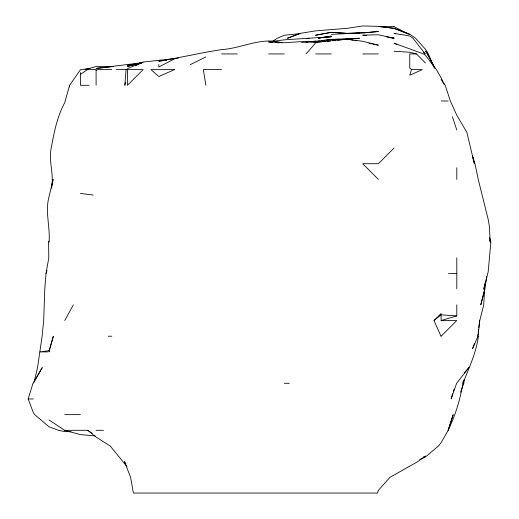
<?xml version="1.0" encoding="UTF-8"?>
<svg xmlns="http://www.w3.org/2000/svg" width="519" height="519" viewBox="0 0 519 519"><rect width="100%" height="100%" fill="white"/><g stroke="black" fill="none" stroke-linecap="round" stroke-linejoin="round"><path stroke-width="0.78" d="M126.085 69.611L124.858 85.298L125.358 82.158M49.045 241.16L48.591 242.126L48.799 257.807L46.022 273.494L44.757 289.174L43.7 320.541L42.11 336.221L37.556 367.588L34.377 380.92M464.194 379.35L463.863 383.269L460.515 392.234M69.52 86.868L69.663 85.298M477.727 336.221L478.018 333.866M478.213 332.303L478.602 329.163M478.797 327.599L479.679 320.541M486.673 276.627L484.934 289.174L480.795 304.854L484.623 289.174L483.747 304.854L479.764 320.541L478.038 336.221L472.485 348.846L474.398 343.649M419.793 459.49L425.437 456.98L438.451 446.003L441.118 442.616L448.169 430.316L453.171 414.636L448.124 430.316C455.663 414.72 460.71 398.041 463.279 380.92M51.31 188.021C54.501 174.773 48.358 161.48 51.193 148.025C54.093 132.488 57.064 116.71 64.726 102.691L69.598 85.298L80.413 69.754L89.962 68.43M51.53 188.021L53.12 179.392L49.045 196.636C44.894 211.72 50.356 226.855 49.045 242.126M485.129 282.9L483.812 289.174L488.165 271.924L490.844 242.126L489.605 237.689M478.382 336.221C476.247 352.816 469.007 367.893 462.942 383.269M452.672 393.726L451.128 398.955L456.636 383.269L468.865 367.588L464.343 372.94M453.334 391.488L453.995 389.244M49.045 350.662L53.36 336.221L49.045 351.901L49.045 350.662L39.937 351.901L47.664 351.901M70.999 431.73L64.726 431.594L58.563 430.316L49.045 426.832L34.695 414.636L33.365 412.676L28.156 398.955L32.989 383.269L33.365 383.269M46.074 273.494L46.989 270.548M411.515 69.611L409.751 75.236L422.336 69.611L411.515 69.611L409.751 67.866L409.751 53.931L416.452 53.931L425.437 62.987M64.726 320.541L73.361 304.854M33.754 382.587L42.279 367.588L33.365 382.691M306.106 53.931L315.656 42.915M394.07 148.025L378.383 163.712L362.703 163.712L378.383 179.392M440.981 336.221L434.014 320.541L441.118 313.444M441.118 336.221L456.798 320.541L441.118 320.541L441.118 314.799L456.798 315.902L456.798 304.854M434.014 320.541L441.118 314.799M271.93 41.896L277.243 38.25L284.289 35.253L299.969 33.625L287.422 38.25L299.969 33.404L315.656 30.861L347.023 28.344L362.703 25.95L378.383 26.378L394.07 28.337L409.751 34.189L415.563 38.25L425.437 49.24L428.383 53.931L433.936 67.373M80.413 74.431L87.452 69.611L96.093 69.611L96.093 85.298M423.322 457.194L425.437 456.071L417.685 461.683L389.918 477.37L378.383 490.299L377.495 493.05L133.389 493.05L130.619 477.37L124.482 461.683L125.974 464.375M174.507 58.848L158.827 67.009L158.827 64.512M190.194 64.687L205.874 56.941M135.303 65.803L143.147 62.059L178.432 58.141M96.093 70.318L97.708 69.611L111.78 69.611M127.46 68.605L143.147 62.059L127.46 66.438L141.577 62.87L127.46 65.394L141.577 62.767L96.093 68.417L110.995 66.834M441.118 320.541L456.798 315.902M307.566 38.666L309.09 38.25L306.807 38.704M88.211 69.053L85.051 69.611L96.093 66.516L113.343 66.672M318.906 38.127L320.457 37.881M322.014 37.628L331.336 36.148L318.458 38.134M311.737 41.76L331.336 39.399L359.518 38.25L354.049 38.672M318.004 41.273L319.574 41.053M321.929 40.722L324.278 40.391M325.848 40.171L331.336 39.399L339.964 39.295M272.527 41.39L284.289 39.833L331.336 36.765L323.318 37.64M306.242 42.331L307.812 42.136M310.952 41.741L315.656 41.157L301.539 42.24M332.906 40.716L335.255 40.45M337.61 40.19L347.023 39.139L362.703 41.286L378.383 45.185L368.977 43.2M318.504 38.159L320.106 37.984M163.53 60.645L158.827 61.158C179.84 57.778 200.503 52.802 221.555 49.597C241.867 48.475 261.537 36.479 281.934 42.882M165.1 60.476L166.664 60.301M363.488 32.937L367.407 32.561M368.977 32.405L378.383 31.503L362.703 32.846L331.336 34.358M325.848 41.397L314.086 42.337M327.418 41.248L330.551 40.962M347.023 39.21L352.485 38.789M362.703 32.846L347.023 33.359L331.336 32.314L315.656 35.221L331.336 32.314L347.023 33.372L359.57 33.08M343.098 39.256L344.668 39.243M221.555 53.931L237.241 53.931M268.602 53.931L284.289 53.931M315.656 53.931L331.336 53.931M362.703 53.931L378.383 53.931M116.178 69.611L143.147 69.611L127.46 85.298L127.46 69.611M221.555 69.611L203.318 69.611L205.874 85.298M89.054 85.298L80.413 85.298L80.413 72.537M441.254 100.978L448.221 100.978M448.513 273.494L456.798 273.494M108.348 336.221L111.78 336.221M284.289 383.269L289.368 383.269M28.156 398.955L33.365 398.955M64.726 414.636L80.413 414.636M92.252 433.391L87.769 430.316L64.628 430.316L49.045 419.929M96.093 430.316L103.469 430.316M394.07 51.225L409.751 52.237L416.452 53.931M272.527 42.286L268.602 41.948L284.289 42.727L299.969 41.715L315.656 42.337L347.023 39.139L353.296 40.235M275.66 42.558L278.8 42.824M95.314 435.954L80.413 434.617L64.726 430.361M366.622 35.519L362.703 35.149L378.383 34.767L394.07 38.25L388.582 37.439L394.07 37.881L386.227 36.914M80.413 193.418L93.284 195.079M354.86 40.508L356.43 40.787M395.517 33.91L394.07 33.404L409.751 35.98L413.001 38.25L425.204 53.931L423.491 52.322M396.918 44.485L394.07 43.174L423.523 53.931L425.437 55.274L436.369 69.611L441.118 77.856L444.212 84.623M87.769 430.316L96.093 437.089L110.21 446.003L126.921 466.464M427.624 53.931L425.437 51.05L427.585 53.931L434.877 68.19L427.585 53.931L428.584 56.915M441.118 79.439L445.218 85.298L450.362 100.978L456.798 115.283L466.866 132.345L474.372 163.712L472.485 155.947L474.963 163.712L478.246 179.392L488.165 219.265L489.417 226.44L490.215 242.126L489.741 239.908M452.399 116.665L456.798 130.016M456.798 167.728L456.798 179.392M456.798 257.807L456.798 288.83M174.507 69.611L158.827 76.514L150.945 69.611L174.507 69.611M394.07 26.664L378.383 26.469L394.07 28.337L409.751 34.637L394.07 26.664"/></g></svg>
